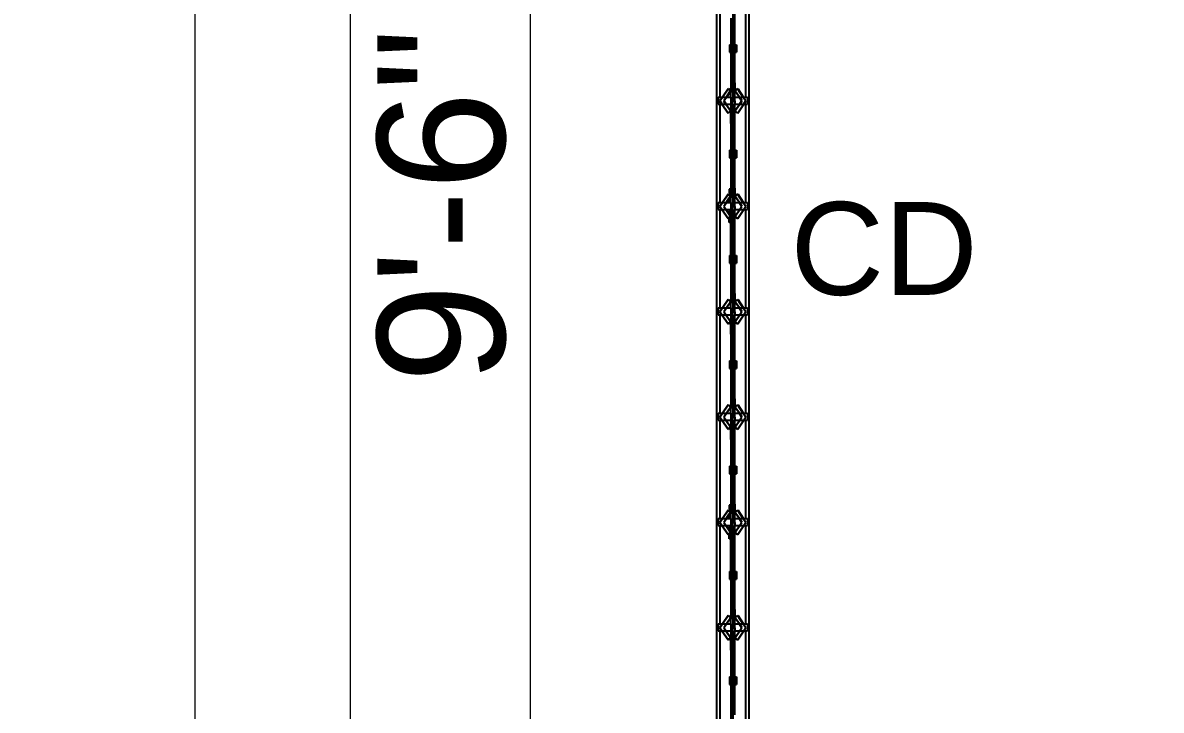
# Model space of a CAD drawing. Header units: inches. Extents: x -6800 to 96653, y -25814 to 17379.
# Drawn here: x 86555.7 to 86653.7, y -12886.1 to -12826.8 of the extents above; entities that cross this region are included whole.
import ezdxf

# ---------------------------------------------------------------- set-up
doc = ezdxf.new("R2010")
doc.units = ezdxf.units.IN
doc.header["$MEASUREMENT"] = 0
doc.header["$PDMODE"] = 34
doc.layers.add('A-Windows', color=7, linetype='Continuous')
for name, color, linetype, lineweight in [('Cut', 6, 'Continuous', 30), ('dimension', 50, 'Continuous', 20), ('dimension @ 1', 50, 'Continuous', 20)]:
    doc.layers.add(name, color=color, linetype=linetype, lineweight=lineweight)
doc.styles.get("Standard").update_dxf_attribs({"font": 'arial.ttf'})
doc.dimstyles.get("Standard").update_dxf_attribs({"dimtxt": 7, "dimasz": 4, "dimexe": 2, "dimexo": 2, "dimgap": 2, "dimtad": 1, "dimdec": 0, "dimzin": 0, "dimdsep": 46, "dimlunit": 4, "dimtxsty": 'Standard', "dimblk": 'ARCHTICK', "dimcen": 0.25, "dimclrd": 256, "dimclre": 256, "dimclrt": 256, "dimadec": 0, "dimazin": 0, "dimtfac": 1, "dimtdec": 0, "dimtofl": 0, "dimtmove": 0, "dimatfit": 3, "dimfxl": 1, "dimfxlon": 1, "dimtolj": 1, "dimtzin": 0, "dimlwd": -1, "dimlwe": -1, "dimarcsym": 1})

# ---------------------------------------------------------------- blocks, each defined once
blk = doc.blocks.new('Collapsible Gate pl')
for p, q in [((83.609, 8.527), (5.709, 8.527)), ((38.058, 8.327), (32.106, 8.327)), ((38.058, 8.327), (38.058, 8.427)), ((38.058, 8.427), (38.477, 8.427)), ((38.058, 8.168), (38.058, 8.327)), ((38.477, 8.327), (38.477, 8.427)), ((44.428, 8.327), (38.477, 8.327)), ((38.477, 8.201), (38.477, 8.327)), ((44.428, 8.327), (44.428, 8.427)), ((44.428, 8.427), (44.848, 8.427)), ((44.428, 8.168), (44.428, 8.327)), ((44.848, 8.327), (44.848, 8.427)), ((50.799, 8.327), (44.848, 8.327)), ((44.848, 8.201), (44.848, 8.327)), ((50.799, 8.327), (50.799, 8.427)), ((50.799, 8.427), (51.218, 8.427)), ((50.799, 8.168), (50.799, 8.327)), ((51.218, 8.327), (51.218, 8.427)), ((57.17, 8.327), (51.218, 8.327)), ((51.218, 8.201), (51.218, 8.327)), ((57.17, 8.327), (57.17, 8.427)), ((57.17, 8.427), (57.589, 8.427)), ((57.17, 8.168), (57.17, 8.327)), ((57.589, 8.327), (57.589, 8.427)), ((63.54, 8.327), (57.589, 8.327)), ((57.589, 8.201), (57.589, 8.327)), ((63.54, 8.327), (63.54, 8.427)), ((63.54, 8.427), (63.96, 8.427)), ((63.54, 8.168), (63.54, 8.327)), ((63.96, 8.327), (63.96, 8.427)), ((69.911, 8.327), (63.96, 8.327)), ((63.96, 8.201), (63.96, 8.327)), ((69.911, 8.327), (69.911, 8.427)), ((69.911, 8.427), (70.33, 8.427)), ((69.911, 8.168), (69.911, 8.327)), ((70.33, 8.327), (70.33, 8.427)), ((76.282, 8.327), (70.33, 8.327)), ((70.33, 8.201), (70.33, 8.327)), ((34.888, 7.661), (32.548, 7.661)), ((34.888, 7.661), (34.888, 7.761)), ((34.888, 7.761), (35.044, 7.761)), ((35.044, 7.661), (34.888, 7.661)), ((35.044, 7.661), (35.044, 7.761)), ((35.044, 7.761), (35.35, 7.761)), ((35.044, 7.661), (35.35, 7.661)), ((35.35, 7.661), (35.35, 7.761)), ((37.191, 7.661), (35.35, 7.661)), ((38.058, 7.661), (37.77, 7.661)), ((38.058, 7.928), (38.058, 8.168)), ((38.058, 7.661), (38.058, 7.928)), ((38.292, 7.661), (38.058, 7.661)), ((38.292, 7.541), (38.292, 7.661)), ((38.292, 7.661), (38.477, 7.661)), ((38.477, 7.961), (38.477, 8.201)), ((38.477, 7.661), (38.477, 7.961)), ((38.918, 7.661), (38.477, 7.661)), ((41.259, 7.661), (38.918, 7.661)), ((41.259, 7.661), (41.259, 7.761)), ((41.259, 7.761), (41.415, 7.761)), ((41.415, 7.661), (41.259, 7.661)), ((41.415, 7.661), (41.415, 7.761)), ((41.415, 7.761), (41.721, 7.761)), ((41.415, 7.661), (41.721, 7.661)), ((41.721, 7.661), (41.721, 7.761)), ((43.562, 7.661), (41.721, 7.661)), ((44.428, 7.661), (44.141, 7.661)), ((44.428, 7.928), (44.428, 8.168)), ((44.428, 7.661), (44.428, 7.928)), ((44.663, 7.661), (44.428, 7.661)), ((44.663, 7.541), (44.663, 7.661)), ((44.663, 7.661), (44.848, 7.661)), ((44.848, 7.961), (44.848, 8.201)), ((44.848, 7.661), (44.848, 7.961)), ((45.289, 7.661), (44.848, 7.661)), ((47.63, 7.661), (45.289, 7.661)), ((47.63, 7.661), (47.63, 7.761)), ((47.63, 7.761), (47.785, 7.761)), ((47.785, 7.661), (47.63, 7.661)), ((47.785, 7.661), (47.785, 7.761)), ((47.785, 7.761), (48.091, 7.761)), ((47.785, 7.661), (48.091, 7.661)), ((48.091, 7.661), (48.091, 7.761)), ((49.932, 7.661), (48.091, 7.661)), ((50.799, 7.661), (50.511, 7.661)), ((50.799, 7.928), (50.799, 8.168)), ((50.799, 7.661), (50.799, 7.928)), ((51.033, 7.661), (50.799, 7.661)), ((51.033, 7.541), (51.033, 7.661)), ((51.033, 7.661), (51.218, 7.661)), ((51.218, 7.961), (51.218, 8.201)), ((51.218, 7.661), (51.218, 7.961)), ((51.66, 7.661), (51.218, 7.661)), ((54, 7.661), (51.66, 7.661)), ((54, 7.661), (54, 7.761)), ((54, 7.761), (54.156, 7.761)), ((54.156, 7.661), (54, 7.661)), ((54.156, 7.661), (54.156, 7.761)), ((54.156, 7.761), (54.462, 7.761)), ((54.156, 7.661), (54.462, 7.661)), ((54.462, 7.661), (54.462, 7.761)), ((56.303, 7.661), (54.462, 7.661)), ((57.17, 7.661), (56.882, 7.661)), ((57.17, 7.928), (57.17, 8.168)), ((57.17, 7.661), (57.17, 7.928)), ((57.404, 7.661), (57.17, 7.661)), ((57.404, 7.541), (57.404, 7.661)), ((57.404, 7.661), (57.589, 7.661)), ((57.589, 7.961), (57.589, 8.201)), ((57.589, 7.661), (57.589, 7.961)), ((58.03, 7.661), (57.589, 7.661)), ((60.371, 7.661), (58.03, 7.661)), ((60.371, 7.661), (60.371, 7.761)), ((60.371, 7.761), (60.527, 7.761)), ((60.527, 7.661), (60.371, 7.661)), ((60.527, 7.661), (60.527, 7.761)), ((60.527, 7.761), (60.833, 7.761)), ((60.527, 7.661), (60.833, 7.661)), ((60.833, 7.661), (60.833, 7.761)), ((62.674, 7.661), (60.833, 7.661)), ((63.54, 7.661), (63.253, 7.661)), ((63.54, 7.928), (63.54, 8.168)), ((63.54, 7.661), (63.54, 7.928)), ((63.775, 7.661), (63.54, 7.661)), ((63.775, 7.541), (63.775, 7.661)), ((63.775, 7.661), (63.96, 7.661)), ((63.96, 7.961), (63.96, 8.201)), ((63.96, 7.661), (63.96, 7.961)), ((64.401, 7.661), (63.96, 7.661)), ((66.742, 7.661), (64.401, 7.661)), ((66.742, 7.661), (66.742, 7.761)), ((66.742, 7.761), (66.897, 7.761)), ((66.897, 7.661), (66.742, 7.661)), ((66.897, 7.661), (66.897, 7.761)), ((66.897, 7.761), (67.203, 7.761)), ((66.897, 7.661), (67.203, 7.661)), ((67.203, 7.661), (67.203, 7.761)), ((69.044, 7.661), (67.203, 7.661)), ((69.911, 7.661), (69.623, 7.661)), ((69.911, 7.928), (69.911, 8.168)), ((69.911, 7.661), (69.911, 7.928)), ((70.145, 7.661), (69.911, 7.661)), ((70.145, 7.541), (70.145, 7.661)), ((70.145, 7.661), (70.33, 7.661)), ((70.33, 7.961), (70.33, 8.201)), ((70.33, 7.661), (70.33, 7.961)), ((70.772, 7.661), (70.33, 7.661)), ((73.112, 7.661), (70.772, 7.661)), ((73.112, 7.661), (73.112, 7.761)), ((73.112, 7.761), (73.268, 7.761)), ((73.268, 7.661), (73.112, 7.661)), ((73.268, 7.661), (73.268, 7.761)), ((73.268, 7.761), (73.574, 7.761)), ((73.268, 7.661), (73.574, 7.661)), ((73.574, 7.661), (73.574, 7.761)), ((75.415, 7.661), (73.574, 7.661)), ((32.106, 7.541), (34.888, 7.541)), ((34.888, 7.531), (33.282, 7.531)), ((33.282, 7.411), (34.888, 7.411)), ((34.888, 7.531), (34.888, 7.541)), ((34.888, 7.541), (35.044, 7.541)), ((35.044, 7.531), (34.888, 7.531)), ((34.888, 7.334), (34.888, 7.411)), ((34.888, 7.411), (35.044, 7.411)), ((34.888, 7.334), (35.044, 7.334)), ((35.044, 7.531), (35.044, 7.541)), ((35.044, 7.541), (35.35, 7.541)), ((35.35, 7.531), (35.044, 7.531)), ((35.044, 7.334), (35.044, 7.411)), ((35.35, 7.411), (35.044, 7.411)), ((35.044, 7.334), (35.35, 7.334)), ((35.35, 7.531), (35.35, 7.541)), ((35.35, 7.541), (37.191, 7.541)), ((35.35, 7.531), (38.058, 7.531)), ((35.35, 7.334), (35.35, 7.411)), ((35.35, 7.411), (37.666, 7.411)), ((38.058, 7.411), (37.666, 7.411)), ((37.77, 7.541), (38.058, 7.541)), ((38.058, 7.531), (38.058, 7.541)), ((38.292, 7.541), (38.058, 7.541)), ((38.477, 7.531), (38.058, 7.531)), ((38.058, 7.144), (38.058, 7.411)), ((38.058, 7.411), (38.477, 7.411)), ((38.058, 6.904), (38.058, 7.144)), ((38.058, 6.744), (38.058, 6.904)), ((38.477, 7.541), (38.292, 7.541)), ((38.477, 7.541), (41.259, 7.541)), ((38.477, 7.531), (38.477, 7.541)), ((38.659, 7.531), (38.477, 7.531)), ((38.477, 7.111), (38.477, 7.411)), ((38.477, 7.411), (38.659, 7.411)), ((38.477, 6.87), (38.477, 7.111)), ((38.659, 7.531), (38.659, 7.411)), ((38.659, 7.531), (39.081, 7.531)), ((38.659, 7.411), (38.918, 7.411)), ((38.918, 7.411), (39.081, 7.411)), ((41.259, 7.531), (39.653, 7.531)), ((39.653, 7.411), (41.259, 7.411)), ((41.259, 7.531), (41.259, 7.541)), ((41.259, 7.541), (41.415, 7.541)), ((41.415, 7.531), (41.259, 7.531)), ((41.259, 7.334), (41.259, 7.411)), ((41.259, 7.411), (41.415, 7.411)), ((41.259, 7.334), (41.415, 7.334)), ((41.415, 7.531), (41.415, 7.541)), ((41.415, 7.541), (41.721, 7.541)), ((41.721, 7.531), (41.415, 7.531)), ((41.415, 7.334), (41.415, 7.411)), ((41.721, 7.411), (41.415, 7.411)), ((41.415, 7.334), (41.721, 7.334)), ((41.721, 7.531), (41.721, 7.541)), ((41.721, 7.541), (43.562, 7.541)), ((43.623, 7.531), (41.721, 7.531)), ((41.721, 7.334), (41.721, 7.411)), ((41.721, 7.411), (43.623, 7.411)), ((43.623, 7.541), (43.623, 7.531)), ((43.623, 7.531), (44.428, 7.531)), ((43.623, 7.411), (43.623, 7.321)), ((43.623, 7.411), (44.036, 7.411)), ((43.623, 7.321), (43.978, 7.321)), ((44.428, 7.411), (44.036, 7.411)), ((44.141, 7.541), (44.428, 7.541)), ((44.428, 7.321), (44.168, 7.321)), ((44.428, 7.531), (44.428, 7.541)), ((44.663, 7.541), (44.428, 7.541)), ((44.848, 7.531), (44.428, 7.531)), ((44.428, 7.321), (44.428, 7.411)), ((44.428, 7.411), (44.848, 7.411)), ((44.428, 7.144), (44.428, 7.321)), ((44.428, 6.904), (44.428, 7.144)), ((44.428, 6.744), (44.428, 6.904)), ((44.848, 7.541), (44.663, 7.541)), ((44.848, 7.531), (44.848, 7.541)), ((44.848, 7.541), (45.648, 7.541)), ((45.03, 7.531), (44.848, 7.531)), ((44.848, 7.411), (45.03, 7.411)), ((44.848, 7.321), (44.848, 7.411)), ((44.848, 7.111), (44.848, 7.321)), ((44.848, 7.321), (45.157, 7.321)), ((44.848, 6.87), (44.848, 7.111)), ((45.03, 7.531), (45.03, 7.411)), ((45.03, 7.531), (45.451, 7.531)), ((45.03, 7.411), (45.289, 7.411)), ((45.289, 7.411), (45.451, 7.411)), ((45.648, 7.321), (45.348, 7.321)), ((45.648, 7.541), (45.648, 7.531)), ((45.648, 7.541), (47.63, 7.541)), ((45.648, 7.411), (45.648, 7.321)), ((47.63, 7.531), (46.024, 7.531)), ((47.63, 7.411), (46.024, 7.411)), ((47.63, 7.531), (47.63, 7.541)), ((47.63, 7.541), (47.785, 7.541)), ((47.785, 7.531), (47.63, 7.531)), ((47.63, 7.334), (47.63, 7.411)), ((47.63, 7.411), (47.785, 7.411)), ((47.63, 7.334), (47.785, 7.334)), ((47.785, 7.531), (47.785, 7.541)), ((47.785, 7.541), (48.091, 7.541)), ((48.091, 7.531), (47.785, 7.531)), ((47.785, 7.334), (47.785, 7.411)), ((48.091, 7.411), (47.785, 7.411)), ((47.785, 7.334), (48.091, 7.334)), ((48.091, 7.531), (48.091, 7.541)), ((48.091, 7.541), (49.932, 7.541)), ((48.091, 7.531), (50.799, 7.531)), ((48.091, 7.334), (48.091, 7.411)), ((48.091, 7.411), (50.407, 7.411)), ((50.799, 7.411), (50.407, 7.411)), ((50.511, 7.541), (50.799, 7.541)), ((50.799, 7.531), (50.799, 7.541)), ((51.033, 7.541), (50.799, 7.541)), ((51.218, 7.531), (50.799, 7.531)), ((50.799, 7.144), (50.799, 7.411)), ((50.799, 7.411), (51.218, 7.411)), ((50.799, 6.904), (50.799, 7.144)), ((50.799, 6.744), (50.799, 6.904)), ((51.218, 7.541), (51.033, 7.541)), ((51.218, 7.541), (54, 7.541)), ((51.218, 7.531), (51.218, 7.541)), ((51.401, 7.531), (51.218, 7.531)), ((51.218, 7.111), (51.218, 7.411)), ((51.218, 7.411), (51.401, 7.411)), ((51.218, 6.87), (51.218, 7.111)), ((51.401, 7.531), (51.401, 7.411)), ((51.401, 7.531), (51.822, 7.531)), ((51.401, 7.411), (51.66, 7.411)), ((51.66, 7.411), (51.822, 7.411)), ((54, 7.531), (52.394, 7.531)), ((52.394, 7.411), (54, 7.411)), ((54, 7.531), (54, 7.541)), ((54, 7.541), (54.156, 7.541)), ((54.156, 7.531), (54, 7.531)), ((54, 7.334), (54, 7.411)), ((54, 7.411), (54.156, 7.411)), ((54, 7.334), (54.156, 7.334)), ((54.156, 7.531), (54.156, 7.541)), ((54.156, 7.541), (54.462, 7.541)), ((54.462, 7.531), (54.156, 7.531)), ((54.156, 7.334), (54.156, 7.411)), ((54.462, 7.411), (54.156, 7.411)), ((54.156, 7.334), (54.462, 7.334)), ((54.462, 7.531), (54.462, 7.541)), ((54.462, 7.541), (56.303, 7.541)), ((54.462, 7.531), (57.17, 7.531)), ((54.462, 7.334), (54.462, 7.411)), ((54.462, 7.411), (56.778, 7.411)), ((57.17, 7.411), (56.778, 7.411)), ((56.882, 7.541), (57.17, 7.541)), ((57.17, 7.531), (57.17, 7.541)), ((57.404, 7.541), (57.17, 7.541)), ((57.589, 7.531), (57.17, 7.531)), ((57.17, 7.144), (57.17, 7.411)), ((57.17, 7.411), (57.589, 7.411)), ((57.17, 6.904), (57.17, 7.144)), ((57.17, 6.744), (57.17, 6.904)), ((57.589, 7.541), (57.404, 7.541)), ((57.589, 7.541), (60.371, 7.541)), ((57.589, 7.531), (57.589, 7.541)), ((57.771, 7.531), (57.589, 7.531)), ((57.589, 7.111), (57.589, 7.411)), ((57.589, 7.411), (57.771, 7.411)), ((57.589, 6.87), (57.589, 7.111)), ((57.771, 7.531), (57.771, 7.411)), ((57.771, 7.531), (58.193, 7.531)), ((57.771, 7.411), (58.03, 7.411)), ((58.03, 7.411), (58.193, 7.411)), ((60.371, 7.531), (58.765, 7.531)), ((58.765, 7.411), (60.371, 7.411)), ((60.371, 7.531), (60.371, 7.541)), ((60.371, 7.541), (60.527, 7.541)), ((60.527, 7.531), (60.371, 7.531)), ((60.371, 7.334), (60.371, 7.411)), ((60.371, 7.411), (60.527, 7.411)), ((60.371, 7.334), (60.527, 7.334)), ((60.527, 7.531), (60.527, 7.541)), ((60.527, 7.541), (60.833, 7.541)), ((60.833, 7.531), (60.527, 7.531)), ((60.527, 7.334), (60.527, 7.411)), ((60.833, 7.411), (60.527, 7.411)), ((60.527, 7.334), (60.833, 7.334)), ((60.833, 7.531), (60.833, 7.541)), ((60.833, 7.541), (62.674, 7.541)), ((62.735, 7.531), (60.833, 7.531)), ((60.833, 7.334), (60.833, 7.411)), ((60.833, 7.411), (62.735, 7.411)), ((62.735, 7.541), (62.735, 7.531)), ((62.735, 7.531), (63.54, 7.531)), ((62.735, 7.411), (62.735, 7.321)), ((62.735, 7.411), (63.148, 7.411)), ((62.735, 7.321), (63.09, 7.321)), ((63.54, 7.411), (63.148, 7.411)), ((63.253, 7.541), (63.54, 7.541)), ((63.54, 7.321), (63.28, 7.321)), ((63.54, 7.531), (63.54, 7.541)), ((63.775, 7.541), (63.54, 7.541)), ((63.96, 7.531), (63.54, 7.531)), ((63.54, 7.321), (63.54, 7.411)), ((63.54, 7.411), (63.96, 7.411)), ((63.54, 7.144), (63.54, 7.321)), ((63.54, 6.904), (63.54, 7.144)), ((63.54, 6.744), (63.54, 6.904)), ((63.96, 7.541), (63.775, 7.541)), ((63.96, 7.531), (63.96, 7.541)), ((63.96, 7.541), (64.76, 7.541)), ((64.142, 7.531), (63.96, 7.531)), ((63.96, 7.411), (64.142, 7.411)), ((63.96, 7.321), (63.96, 7.411)), ((63.96, 7.111), (63.96, 7.321)), ((63.96, 7.321), (64.269, 7.321)), ((63.96, 6.87), (63.96, 7.111)), ((64.142, 7.531), (64.142, 7.411)), ((64.142, 7.531), (64.563, 7.531)), ((64.142, 7.411), (64.401, 7.411)), ((64.401, 7.411), (64.563, 7.411)), ((64.76, 7.321), (64.46, 7.321)), ((64.76, 7.541), (64.76, 7.531)), ((64.76, 7.541), (66.742, 7.541)), ((64.76, 7.411), (64.76, 7.321)), ((66.742, 7.531), (65.136, 7.531)), ((66.742, 7.411), (65.136, 7.411)), ((66.742, 7.531), (66.742, 7.541)), ((66.742, 7.541), (66.897, 7.541)), ((66.897, 7.531), (66.742, 7.531)), ((66.742, 7.334), (66.742, 7.411)), ((66.742, 7.411), (66.897, 7.411)), ((66.742, 7.334), (66.897, 7.334)), ((66.897, 7.531), (66.897, 7.541)), ((66.897, 7.541), (67.203, 7.541)), ((67.203, 7.531), (66.897, 7.531)), ((66.897, 7.334), (66.897, 7.411)), ((67.203, 7.411), (66.897, 7.411)), ((66.897, 7.334), (67.203, 7.334)), ((67.203, 7.531), (67.203, 7.541)), ((67.203, 7.541), (69.044, 7.541)), ((67.203, 7.531), (69.911, 7.531)), ((67.203, 7.334), (67.203, 7.411)), ((67.203, 7.411), (69.519, 7.411)), ((69.911, 7.411), (69.519, 7.411)), ((69.623, 7.541), (69.911, 7.541)), ((69.911, 7.531), (69.911, 7.541)), ((70.145, 7.541), (69.911, 7.541)), ((70.33, 7.531), (69.911, 7.531)), ((69.911, 7.144), (69.911, 7.411)), ((69.911, 7.411), (70.33, 7.411)), ((69.911, 6.904), (69.911, 7.144)), ((69.911, 6.744), (69.911, 6.904)), ((70.33, 7.541), (70.145, 7.541)), ((70.33, 7.541), (73.112, 7.541)), ((70.33, 7.531), (70.33, 7.541)), ((70.513, 7.531), (70.33, 7.531)), ((70.33, 7.111), (70.33, 7.411)), ((70.33, 7.411), (70.513, 7.411)), ((70.33, 6.87), (70.33, 7.111)), ((70.513, 7.531), (70.513, 7.411)), ((70.513, 7.531), (70.934, 7.531)), ((70.513, 7.411), (70.772, 7.411)), ((70.772, 7.411), (70.934, 7.411)), ((73.112, 7.531), (71.506, 7.531)), ((71.506, 7.411), (73.112, 7.411)), ((73.112, 7.531), (73.112, 7.541)), ((73.112, 7.541), (73.268, 7.541)), ((73.268, 7.531), (73.112, 7.531)), ((73.112, 7.334), (73.112, 7.411)), ((73.112, 7.411), (73.268, 7.411)), ((73.112, 7.334), (73.268, 7.334)), ((73.268, 7.531), (73.268, 7.541)), ((73.268, 7.541), (73.574, 7.541)), ((73.574, 7.531), (73.268, 7.531)), ((73.268, 7.334), (73.268, 7.411)), ((73.574, 7.411), (73.268, 7.411)), ((73.268, 7.334), (73.574, 7.334)), ((73.574, 7.531), (73.574, 7.541)), ((73.574, 7.541), (75.415, 7.541)), ((73.574, 7.531), (76.254, 7.531)), ((73.574, 7.334), (73.574, 7.411)), ((73.574, 7.411), (75.89, 7.411)), ((5.709, 6.544), (83.609, 6.544)), ((32.106, 6.744), (38.058, 6.744)), ((38.058, 6.644), (38.058, 6.744)), ((38.058, 6.644), (38.477, 6.644)), ((38.477, 6.744), (38.477, 6.87)), ((38.477, 6.744), (44.428, 6.744)), ((38.477, 6.644), (38.477, 6.744)), ((44.428, 6.644), (44.428, 6.744)), ((44.428, 6.644), (44.848, 6.644)), ((44.848, 6.744), (44.848, 6.87)), ((44.848, 6.744), (50.799, 6.744)), ((44.848, 6.644), (44.848, 6.744)), ((50.799, 6.644), (50.799, 6.744)), ((50.799, 6.644), (51.218, 6.644)), ((51.218, 6.744), (51.218, 6.87)), ((51.218, 6.744), (57.17, 6.744)), ((51.218, 6.644), (51.218, 6.744)), ((57.17, 6.644), (57.17, 6.744)), ((57.17, 6.644), (57.589, 6.644)), ((57.589, 6.744), (57.589, 6.87)), ((57.589, 6.744), (63.54, 6.744)), ((57.589, 6.644), (57.589, 6.744)), ((63.54, 6.644), (63.54, 6.744)), ((63.54, 6.644), (63.96, 6.644)), ((63.96, 6.744), (63.96, 6.87)), ((63.96, 6.744), (69.911, 6.744)), ((63.96, 6.644), (63.96, 6.744)), ((69.911, 6.644), (69.911, 6.744)), ((69.911, 6.644), (70.33, 6.644)), ((70.33, 6.744), (70.33, 6.87)), ((70.33, 6.744), (76.282, 6.744)), ((70.33, 6.644), (70.33, 6.744))]:
    blk.add_line(p, q)
at = {"layer": 'Cut'}
for p, q in [((38.058, 8.168), (38.292, 8.327)), ((38.292, 8.327), (38.477, 8.201)), ((44.428, 8.168), (44.663, 8.327)), ((44.663, 8.327), (44.848, 8.201)), ((50.799, 8.168), (51.033, 8.327)), ((51.033, 8.327), (51.218, 8.201)), ((57.17, 8.168), (57.404, 8.327)), ((57.404, 8.327), (57.589, 8.201)), ((63.54, 8.168), (63.775, 8.327)), ((63.775, 8.327), (63.96, 8.201)), ((69.911, 8.168), (70.145, 8.327)), ((70.145, 8.327), (70.33, 8.201)), ((37.191, 7.541), (37.191, 7.661)), ((37.191, 7.661), (37.666, 7.661)), ((38.058, 8.168), (37.557, 7.827)), ((37.666, 7.661), (37.557, 7.827)), ((38.058, 7.928), (37.666, 7.661)), ((37.77, 7.661), (37.666, 7.661)), ((37.77, 7.661), (37.77, 7.541)), ((38.292, 8.087), (38.058, 7.928)), ((38.477, 7.961), (38.292, 8.087)), ((38.477, 8.201), (39.027, 7.827)), ((38.918, 7.661), (38.477, 7.961)), ((39.027, 7.827), (38.918, 7.661)), ((43.562, 7.541), (43.562, 7.661)), ((43.562, 7.661), (44.036, 7.661)), ((44.428, 8.168), (43.928, 7.827)), ((44.036, 7.661), (43.928, 7.827)), ((44.428, 7.928), (44.036, 7.661)), ((44.141, 7.661), (44.036, 7.661)), ((44.141, 7.661), (44.141, 7.541)), ((44.663, 8.087), (44.428, 7.928)), ((44.848, 7.961), (44.663, 8.087)), ((44.848, 8.201), (45.398, 7.827)), ((45.289, 7.661), (44.848, 7.961)), ((45.398, 7.827), (45.289, 7.661)), ((49.932, 7.541), (49.932, 7.661)), ((49.932, 7.661), (50.407, 7.661)), ((50.799, 8.168), (50.298, 7.827)), ((50.407, 7.661), (50.298, 7.827)), ((50.799, 7.928), (50.407, 7.661)), ((50.511, 7.661), (50.407, 7.661)), ((50.511, 7.661), (50.511, 7.541)), ((51.033, 8.087), (50.799, 7.928)), ((51.218, 7.961), (51.033, 8.087)), ((51.218, 8.201), (51.768, 7.827)), ((51.66, 7.661), (51.218, 7.961)), ((51.768, 7.827), (51.66, 7.661)), ((56.303, 7.541), (56.303, 7.661)), ((56.303, 7.661), (56.778, 7.661)), ((57.17, 8.168), (56.669, 7.827)), ((56.778, 7.661), (56.669, 7.827)), ((57.17, 7.928), (56.778, 7.661)), ((56.882, 7.661), (56.778, 7.661)), ((56.882, 7.661), (56.882, 7.541)), ((57.404, 8.087), (57.17, 7.928)), ((57.589, 7.961), (57.404, 8.087)), ((57.589, 8.201), (58.139, 7.827)), ((58.03, 7.661), (57.589, 7.961)), ((58.139, 7.827), (58.03, 7.661)), ((62.674, 7.541), (62.674, 7.661)), ((62.674, 7.661), (63.148, 7.661)), ((63.54, 8.168), (63.04, 7.827)), ((63.148, 7.661), (63.04, 7.827)), ((63.54, 7.928), (63.148, 7.661)), ((63.253, 7.661), (63.148, 7.661)), ((63.253, 7.661), (63.253, 7.541)), ((63.775, 8.087), (63.54, 7.928)), ((63.96, 7.961), (63.775, 8.087)), ((63.96, 8.201), (64.51, 7.827)), ((64.401, 7.661), (63.96, 7.961)), ((64.51, 7.827), (64.401, 7.661)), ((69.044, 7.541), (69.044, 7.661)), ((69.044, 7.661), (69.519, 7.661)), ((69.911, 8.168), (69.41, 7.827)), ((69.519, 7.661), (69.41, 7.827)), ((69.911, 7.928), (69.519, 7.661)), ((69.623, 7.661), (69.519, 7.661)), ((69.623, 7.661), (69.623, 7.541)), ((70.145, 8.087), (69.911, 7.928)), ((70.33, 7.961), (70.145, 8.087)), ((70.33, 8.201), (70.88, 7.827)), ((70.772, 7.661), (70.33, 7.961)), ((70.88, 7.827), (70.772, 7.661)), ((37.191, 7.541), (37.77, 7.541)), ((37.557, 7.244), (37.666, 7.411)), ((38.058, 6.904), (37.557, 7.244)), ((37.666, 7.411), (38.058, 7.144)), ((38.058, 7.144), (38.292, 6.985)), ((38.292, 6.744), (38.058, 6.904)), ((38.292, 6.985), (38.477, 7.111)), ((38.477, 7.111), (38.918, 7.411)), ((38.477, 6.87), (39.027, 7.244)), ((38.918, 7.411), (39.027, 7.244)), ((39.081, 7.531), (39.081, 7.411)), ((39.653, 7.531), (39.081, 7.531)), ((39.653, 7.411), (39.081, 7.411)), ((39.653, 7.411), (39.653, 7.531)), ((43.562, 7.541), (43.623, 7.541)), ((43.623, 7.541), (44.141, 7.541)), ((43.928, 7.244), (43.978, 7.321)), ((44.428, 6.904), (43.928, 7.244)), ((43.978, 7.321), (44.036, 7.411)), ((44.036, 7.411), (44.168, 7.321)), ((44.168, 7.321), (44.428, 7.144)), ((44.428, 7.144), (44.663, 6.985)), ((44.663, 6.744), (44.428, 6.904)), ((44.663, 6.985), (44.848, 7.111)), ((44.848, 7.111), (45.157, 7.321)), ((44.848, 6.87), (45.398, 7.244)), ((45.157, 7.321), (45.289, 7.411)), ((45.289, 7.411), (45.348, 7.321)), ((45.348, 7.321), (45.398, 7.244)), ((45.451, 7.531), (45.451, 7.411)), ((45.648, 7.531), (45.451, 7.531)), ((45.648, 7.411), (45.451, 7.411)), ((46.024, 7.531), (45.648, 7.531)), ((46.024, 7.411), (45.648, 7.411)), ((46.024, 7.411), (46.024, 7.531)), ((49.932, 7.541), (50.511, 7.541)), ((50.298, 7.244), (50.407, 7.411)), ((50.799, 6.904), (50.298, 7.244)), ((50.407, 7.411), (50.799, 7.144)), ((50.799, 7.144), (51.033, 6.985)), ((51.033, 6.744), (50.799, 6.904)), ((51.033, 6.985), (51.218, 7.111)), ((51.218, 7.111), (51.66, 7.411)), ((51.218, 6.87), (51.768, 7.244)), ((51.66, 7.411), (51.768, 7.244)), ((51.822, 7.531), (51.822, 7.411)), ((52.394, 7.531), (51.822, 7.531)), ((52.394, 7.411), (51.822, 7.411)), ((52.394, 7.411), (52.394, 7.531)), ((56.303, 7.541), (56.882, 7.541)), ((56.669, 7.244), (56.778, 7.411)), ((57.17, 6.904), (56.669, 7.244)), ((56.778, 7.411), (57.17, 7.144)), ((57.17, 7.144), (57.404, 6.985)), ((57.404, 6.744), (57.17, 6.904)), ((57.404, 6.985), (57.589, 7.111)), ((57.589, 7.111), (58.03, 7.411)), ((57.589, 6.87), (58.139, 7.244)), ((58.03, 7.411), (58.139, 7.244)), ((58.193, 7.531), (58.193, 7.411)), ((58.765, 7.531), (58.193, 7.531)), ((58.765, 7.411), (58.193, 7.411)), ((58.765, 7.411), (58.765, 7.531)), ((62.674, 7.541), (62.735, 7.541)), ((62.735, 7.541), (63.253, 7.541)), ((63.04, 7.244), (63.09, 7.321)), ((63.54, 6.904), (63.04, 7.244)), ((63.09, 7.321), (63.148, 7.411)), ((63.148, 7.411), (63.28, 7.321)), ((63.28, 7.321), (63.54, 7.144)), ((63.54, 7.144), (63.775, 6.985)), ((63.775, 6.744), (63.54, 6.904)), ((63.775, 6.985), (63.96, 7.111)), ((63.96, 7.111), (64.269, 7.321)), ((63.96, 6.87), (64.51, 7.244)), ((64.269, 7.321), (64.401, 7.411)), ((64.401, 7.411), (64.46, 7.321)), ((64.46, 7.321), (64.51, 7.244)), ((64.563, 7.531), (64.563, 7.411)), ((64.76, 7.531), (64.563, 7.531)), ((64.76, 7.411), (64.563, 7.411)), ((65.136, 7.531), (64.76, 7.531)), ((65.136, 7.411), (64.76, 7.411)), ((65.136, 7.411), (65.136, 7.531)), ((69.044, 7.541), (69.623, 7.541)), ((69.41, 7.244), (69.519, 7.411)), ((69.911, 6.904), (69.41, 7.244)), ((69.519, 7.411), (69.911, 7.144)), ((69.911, 7.144), (70.145, 6.985)), ((70.145, 6.744), (69.911, 6.904)), ((70.145, 6.985), (70.33, 7.111)), ((70.33, 7.111), (70.772, 7.411)), ((70.33, 6.87), (70.88, 7.244)), ((70.772, 7.411), (70.88, 7.244)), ((70.934, 7.531), (70.934, 7.411)), ((71.506, 7.531), (70.934, 7.531)), ((71.506, 7.411), (70.934, 7.411)), ((71.506, 7.411), (71.506, 7.531)), ((38.477, 6.87), (38.292, 6.744)), ((44.848, 6.87), (44.663, 6.744)), ((51.218, 6.87), (51.033, 6.744)), ((57.589, 6.87), (57.404, 6.744)), ((63.96, 6.87), (63.775, 6.744)), ((70.33, 6.87), (70.145, 6.744))]:
    blk.add_line(p, q, dxfattribs=at)
blk = doc.blocks.new('_ArchTick')
at = {"color": 0, "linetype": 'ByBlock', "const_width": 0.15}
blk.add_lwpolyline([(-0.5, -0.5), (0.5, 0.5)], dxfattribs=at)
blk = doc.blocks.new('*D2140')
at = {"layer": 'Defpoints', "color": 0, "transparency": 16777216}
for p in [(86611.735, -12785.566), (86599.385, -12899.566), (86611.735, -12899.566)]:
    blk.add_point(p, dxfattribs=at)
at = {"layer": 'dimension', "transparency": 16777216}
for p, q in [((86600.635, -12785.566), (86597.385, -12785.566)), ((86599.385, -12785.566), (86599.385, -12899.566)), ((86600.635, -12899.566), (86597.385, -12899.566))]:
    blk.add_line(p, q, dxfattribs=at)
at = {"layer": 'dimension', "transparency": 16777216, "xscale": 4, "yscale": 4, "zscale": 4}
for p, rotation in [((86599.385, -12785.566), 90), ((86599.385, -12899.566), 270)]:
    blk.add_blockref('_ArchTick', p, dxfattribs=dict(at, rotation=rotation))
at = {"layer": 'dimension', "transparency": 16777216, "insert": (86591.769, -12842.566), "char_height": 11, "attachment_point": 5, "rotation": 90}
blk.add_mtext('\\A1;9\'-6"', dxfattribs=at)
blk = doc.blocks.new('*D2139')
at = {"layer": 'Defpoints', "color": 0, "transparency": 16777216}
for p in [(86653.735, -12776.566), (86583.867, -13040.566), (86653.735, -13040.566)]:
    blk.add_point(p, dxfattribs=at)
at = {"layer": 'dimension', "transparency": 16777216}
for p, q in [((86585.117, -12776.566), (86581.867, -12776.566)), ((86583.867, -12776.566), (86583.867, -13040.566)), ((86585.117, -13040.566), (86581.867, -13040.566))]:
    blk.add_line(p, q, dxfattribs=at)
at = {"layer": 'dimension', "transparency": 16777216, "xscale": 4, "yscale": 4, "zscale": 4}
for p, rotation in [((86583.867, -12776.566), 90), ((86583.867, -13040.566), 270)]:
    blk.add_blockref('_ArchTick', p, dxfattribs=dict(at, rotation=rotation))
at = {"layer": 'dimension', "transparency": 16777216, "insert": (86576.345, -12908.566), "char_height": 11, "attachment_point": 5, "rotation": 90}
blk.add_mtext("\\A1;22'", dxfattribs=at)
blk = doc.blocks.new('*D2137')
at = {"layer": 'Defpoints', "color": 0, "transparency": 16777216}
for p in [(86611.735, -12773.566), (86570.495, -13107.566), (86611.735, -13107.566)]:
    blk.add_point(p, dxfattribs=at)
at = {"layer": 'dimension', "transparency": 16777216}
for p, q in [((86571.745, -12773.566), (86568.495, -12773.566)), ((86570.495, -12773.566), (86570.495, -13107.566)), ((86571.745, -13107.566), (86568.495, -13107.566))]:
    blk.add_line(p, q, dxfattribs=at)
at = {"layer": 'dimension', "transparency": 16777216, "xscale": 4, "yscale": 4, "zscale": 4}
for p, rotation in [((86570.495, -12773.566), 90), ((86570.495, -13107.566), 270)]:
    blk.add_blockref('_ArchTick', p, dxfattribs=dict(at, rotation=rotation))
at = {"layer": 'dimension', "transparency": 16777216, "insert": (86562.879, -12940.566), "char_height": 11, "attachment_point": 5, "rotation": 90}
blk.add_mtext('\\A1;27\'-10"', dxfattribs=at)

msp = doc.modelspace()

# ---------------------------------------------------------------- block references
at = {"transparency": 33554651, "xscale": 1.425, "yscale": 1.425, "zscale": 1.425, "rotation": 270}
msp.add_blockref('Collapsible Gate pl', (86606.095, -12778.999), dxfattribs=at)

# ---------------------------------------------------------------- texts
at = {"layer": 'A-Windows', "ltscale": 10, "transparency": 33554687, "insert": (86621.791, -12842.273), "char_height": 8, "attachment_point": 1}
msp.add_mtext_dynamic_manual_height_columns('CD', width=837.60149, gutter_width=65.574, heights=[0], dxfattribs=at)

# ---------------------------------------------------------------- dimensions: what is measured, and where the dimension line sits
at = {"layer": 'dimension @ 1', "transparency": 33554651}
for base, p1, p2, picture, middle in [((86570.495, -13107.566), (86611.735, -12773.566), (86611.735, -13107.566), '*D2137', (86562.879, -12940.566)), ((86583.867, -13040.566), (86653.735, -12776.566), (86653.735, -13040.566), '*D2139', (86576.345, -12908.566)), ((86599.385, -12899.566), (86611.735, -12785.566), (86611.735, -12899.566), '*D2140', (86591.769, -12842.566))]:
    dim = msp.add_linear_dim(base=base, p1=p1, p2=p2, angle=90, dimstyle='Standard', override={"dimscale": 1, "dimtxt": 11, "dimtix": 0, "dimtofl": 0, "dimtmove": 0, "dimatfit": 3, "dimfxl": 1.25}, dxfattribs=at)
    dim.commit()
    dim.dimension.update_dxf_attribs({"geometry": picture, "text_midpoint": middle})

doc.saveas('drawing.dxf')
